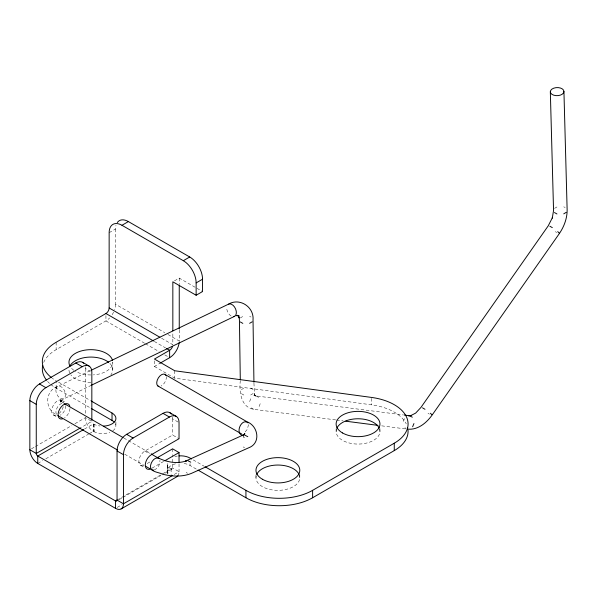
<?xml version="1.0" encoding="UTF-8"?>
<svg xmlns="http://www.w3.org/2000/svg" width="597" height="597" viewBox="0 0 597 597"><rect width="100%" height="100%" fill="white"/><g stroke="black" fill="none" stroke-linecap="round" stroke-linejoin="round"><path stroke-width="0.45" stroke-dasharray="2.98 2.24" d="M248.516 424.609L247.322 429.318L244.569 432.646M249.643 401.557L250.837 398.498M260.232 403.714L258.934 406.915M403.348 421.392L404.55 418.34M240.337 317.962L242.666 316.537M241.382 389.64L243.71 388.214M253.165 393.52L250.673 395.005M554.553 208.39L556.949 206.958M109.147 232.688L115.557 228.987A18.134 10.47 60 0 1 115.997 225.405M174.443 280.874L179.249 278.098L196.122 287.836M43.685 362.431A47.156 27.223 0 0 1 56.14 349.67L105.938 320.917A13.604 7.851 -60 0 0 109.617 317.947M154.459 360.894L154.459 366.454L160.048 363.222M31.462 448.817L34.686 446.952M35.484 446.489L71.73 425.564M74.953 423.706L85.423 417.661L91.834 421.363L81.364 427.407M84.468 429.071L93.326 423.952L93.998 424.303A13.298 7.679 0 0 0 100.042 425.997M37.76 463.444L42.588 460.653M45.812 458.794L88.498 434.146M89.304 433.683L93.326 431.355L93.998 431.713A13.298 7.679 0 0 0 109.803 432.332M143.287 465.548A8.462 4.888 -60 0 1 138.907 460.503A8.462 4.888 -60 0 1 144.84 451.071L172.623 435.026L179.033 438.728M147.22 463.518L150.392 461.682M152.041 468.138L163.951 461.257M117.049 500.092L172.623 468.003L179.033 471.705A11.186 6.455 60 0 1 177.973 475.66M119.034 499.667L122.251 497.801M123.057 497.338L160.914 475.488M164.936 473.16L172.182 468.973M117.169 507.428L121.997 504.637M174.205 474.496L179.033 471.705L179.033 463.496M154.287 469.981C157.884 468.384 160.377 464.22 159.936 460.302M90.222 370.722L57.558 386.438C44.477 391.102 44.559 409.788 57.066 415.131M91.438 385.214L60.969 400.333L61.991 399.475L60.319 401.527L61.073 400.266L60.536 402.438L60.737 399.46L61.297 401.684L60.737 400.356L62.416 402.579L61.566 401.624L63.692 403.191M253.949 383.132L254.523 394.871L254.262 393.639L255.404 396.147L254.658 394.96L256.374 396.609L253.889 395.169L256.113 395.938L403.378 414.952M240.307 380.476C239.121 391.08 240.584 407.191 253.755 409.326L335.671 419.9M336.589 420.019L343.036 420.855M381.692 425.84L405.624 428.93M154.459 366.454L174.764 378.17L371.692 404.856A47.156 27.223 0 0 1 406.273 423.9M256.113 395.938L258.605 397.378M253.755 409.326L251.262 407.893M563.747 206.838L565.158 207.457M249.628 316.41L251.038 317.037M250.673 388.087L253.158 389.528M243.875 395.065L241.382 393.632M196.92 288.299L202.547 291.545M115.557 228.987L115.557 304.261L164.735 332.648M167.958 334.514L179.249 341.029A13.604 7.851 -60 0 1 179.167 342.529M161.548 338.215L172.839 344.73L172.839 332.701M154.31 341.439L165.6 347.954M144.638 343.26L105.938 320.917L105.938 313.515M145.444 343.723L159.153 351.64M164.794 354.894L168.018 356.76M85.274 366.7A13.604 7.851 -60 0 1 85.423 368.55L90.229 371.327M172.481 417.049A13.604 7.851 -60 0 1 172.623 418.893L179.033 422.594M58.536 382.147L90.475 400.587M193.234 459.914L204.413 466.369M50.849 384.528A47.156 27.223 0 0 0 56.14 388.169L90.475 407.99M184.145 463.496A13.298 7.679 0 0 1 190.04 465.473L196.428 469.167M61.864 400.303L65.073 402.154M123.87 438.041L150.392 453.347M144.84 451.071L149.646 453.847M167.264 473.593L167.339 463.332A13.298 7.679 0 0 0 167.712 465.309A2.269 1.306 0 0 0 167.921 467.018L171.13 468.869A2.119 1.224 60 0 0 172.623 468.003L172.623 455.235M124.683 454.183L144.011 465.339M53.402 414.967L56.611 416.818M140.608 465.309L143.81 467.16M555.337 231.666L556.673 232.479M428.012 413.296L429.355 414.109M243.233 446.899L244.554 447.78M186.174 472.391L187.503 473.272M404.975 427.728L406.132 428.661M243.375 435.817L244.113 437.75L243.673 436.235M379.953 428.646L379.953 431.422M371.692 398.378L371.692 404.856M336.126 428.646L336.126 431.422M299.798 474.913L299.798 477.69M255.971 474.913L255.971 477.69M190.04 463.623L190.04 465.473M179.249 278.098L179.249 284.575M179.249 329.925L179.249 341.029M174.764 370.767L174.764 378.17M172.623 418.893L172.623 435.026M172.623 448.847L172.623 454.324M171.13 468.869L171.13 474.421M167.921 467.018L167.921 473.496M167.712 465.309L167.712 472.712A2.269 1.306 0 0 0 167.361 473.899M115.922 422.012L115.922 425.713M112.788 369.722L112.788 362.319A21.917 12.649 0 0 1 93.319 374.886M93.998 424.303L93.998 431.713M93.968 424.325L93.968 431.728M85.423 368.55L85.423 413.952M56.14 342.268L56.14 349.67M56.14 388.169L56.14 380.767A47.156 27.223 0 0 1 52.252 378.222M231.129 316.014A6.798 4.239 64.3 0 1 226.718 307.477M65.469 405.706A6.798 3.925 -60 0 1 60.334 415.191M56.387 414.303A6.798 3.925 -60 0 1 57.625 406.982A6.798 3.925 -60 0 1 63.476 403.281M166.257 376.543A6.798 3.925 -60 0 1 161.123 386.028M109.848 363.394A21.917 12.649 0 0 1 110.885 374.871M90.871 382.371A21.917 12.649 0 0 1 70.849 374.871M69.7 372.998A21.917 12.649 0 0 1 68.954 369.722M115.557 304.261A13.604 7.851 -60 0 1 114.564 309.746M113.572 312.164A13.604 7.851 -60 0 1 111.281 315.962M49.558 383.401A47.156 27.223 0 0 1 47.588 381.416M115.422 423.78A13.298 7.679 0 0 1 112.4 431.079M299.052 474.421A21.917 12.649 0 0 1 277.889 490.346A21.917 12.649 0 0 1 256.717 474.421M379.528 428.944A21.917 12.649 0 0 1 357.319 444.064A21.917 12.649 0 0 1 336.872 428.146M167.712 472.712A13.298 7.679 0 0 1 177.324 463.473M85.423 417.661A11.186 6.455 60 0 0 93.326 431.355L93.326 423.952A2.119 1.224 60 0 1 91.886 421.84M90.871 374.968A21.917 12.649 0 0 1 75.379 371.259M73.841 370.282A21.917 12.649 0 0 1 70.849 367.461M174.891 456.578A13.298 7.679 0 0 1 177.324 456.063M56.088 415.206A8.462 4.888 -60 0 1 53.402 405.191A8.462 4.888 -60 0 1 63.416 402.505M63.26 406.751A8.462 4.888 -60 0 1 59.185 413.415M70.006 408.497A8.462 4.888 -60 0 1 64.566 417.922M55.872 389.707A6.798 4.239 64.3 0 0 62.737 398.863A6.798 4.239 64.3 0 0 63.431 388.878A6.798 4.239 64.3 0 0 55.872 389.707"/><path stroke-width="0.9" d="M413.937 423.557L412.639 426.758M243.927 434.892L244.815 433.586L243.583 435.213L244.755 434.303L185.421 461.197L186.66 460.787C174.637 465.1 161.309 460.794 151.198 453.817M566.24 212.323L563.755 213.845M252.121 321.843L249.628 323.328M51.536 377.677A47.156 27.223 0 0 1 56.14 342.268L105.938 313.515A4.537 2.619 -60 0 0 109.147 307.962L109.147 232.688A18.134 10.47 60 0 1 121.967 225.285L128.377 221.577L189.719 256.994A18.134 10.47 60 0 1 202.547 279.209L202.547 291.545L196.137 295.246L172.839 281.799L172.839 330.85M121.967 225.285L183.309 260.695L189.719 256.994M196.137 295.246L196.137 282.911L202.547 279.209M172.593 475.428L123.467 503.793A11.186 6.455 60 0 1 115.557 508.36L37.76 463.444A11.186 6.455 60 0 1 29.85 449.742L29.85 400.632A13.604 7.851 -60 0 1 39.469 383.968L75.804 362.991A13.604 7.851 -60 0 1 83.684 363.185M37.76 463.444L37.76 456.033A2.119 1.224 60 0 1 36.26 453.444L36.26 404.333A13.604 7.851 -60 0 1 45.879 387.677L82.214 366.692A13.604 7.851 -60 0 1 91.834 372.252L91.834 420.437M160.048 363.222L169.63 357.693A13.604 7.851 -60 0 0 179.167 342.529M80.558 427.87L36.26 453.444L29.85 449.742M83.662 429.534L37.76 456.033L115.557 500.95L117.169 500.025M115.557 508.36L115.557 500.95A2.119 1.224 60 0 0 117.049 500.092L117.049 450.974A13.604 7.851 -60 0 1 126.668 434.317L163.003 413.34A13.604 7.851 -60 0 1 171.332 414.087M117.049 500.092L123.467 503.793L123.467 454.675A13.604 7.851 -60 0 1 133.086 438.019L169.421 417.042A13.604 7.851 -60 0 1 179.033 422.594L179.033 438.728L151.25 454.772A8.462 4.888 -60 0 0 145.317 464.205A8.462 4.888 -60 0 0 149.698 469.249M157.541 457.556L172.623 448.847L179.033 452.548L179.033 462.585M164.75 460.802L179.033 452.548M121.146 508.913L176.719 476.831A11.186 6.455 60 0 0 177.973 475.66M205.211 466.832L245.934 490.338A47.156 27.223 0 0 0 312.619 490.338L394.266 443.205A47.156 27.223 0 0 0 406.273 416.497A47.156 27.223 0 0 0 371.692 397.453L174.764 370.767L154.459 359.043L169.63 350.282A4.537 2.619 -60 0 0 172.518 346.521M198.025 470.085L245.934 497.749A47.156 27.223 0 0 0 312.619 497.749L394.266 450.608A47.156 27.223 0 0 0 407.706 427.952M91.057 370.319L228.412 304.216C239.606 297.403 254.158 306.933 253.031 319.835L253.934 382.207M91.438 385.214L234.651 316.291M410.46 415.758L415.631 413.117L420.915 407.467L548.24 225.83L552.412 217.629L552.285 218.084L553.553 210.525L550.33 91.751M237.673 315.276L236.427 315.679L239.039 315.626L237.621 315.574M153.63 470.1L152.056 469.988L145.616 466.264M410.96 415.609L408.415 415.728L409.826 415.781L412.311 417.221M408.878 429.221C418.587 429.601 426.706 422.572 432.094 415.102L559.411 233.472C564.046 226.636 567.098 218.606 567.15 210.286L563.934 91.513A6.798 4.045 -1.6 0 0 553.732 88.184A6.798 4.045 -1.6 0 0 553.732 95.192A6.798 4.045 -1.6 0 0 563.934 91.513M404.303 415.072L409.826 415.781M345.797 421.206L378.013 425.37M241.576 433.929L157.854 385.968M245.076 435.317L247.8 436.668M188.025 460.809L190.741 462.16M556.949 213.965L554.464 212.532M242.83 323.395L240.337 321.955M549.83 226.203L552.315 227.636M422.512 407.833L424.997 409.273M109.147 307.962L159.936 337.283M105.938 313.515L153.504 340.977M166.406 348.424L169.63 350.282L169.63 357.693M165.19 374.558L246.904 421.721C258.3 425.922 261.232 443.302 248.553 447.862L191.495 473.354C182.309 477.122 172.003 476.54 162.541 474.182C158.795 472.13 151.302 472.309 150.444 467.1C150.272 462.824 154.608 455.899 159.25 458.608M82.602 362.319L89.013 366.021M169.809 412.669L176.219 416.37M75.804 362.991L82.214 366.692M163.003 413.34L169.421 417.042M91.274 401.05L112.027 413.034A13.298 7.679 0 0 1 115.057 421.191A13.298 7.679 0 0 1 103.423 426.124M191.637 458.996L190.04 458.071A13.298 7.679 0 0 0 179.018 455.884M91.274 408.452L112.027 420.437A13.298 7.679 0 0 1 114.102 421.982M39.469 383.968L45.879 387.677M126.668 434.317L133.086 438.019M64.401 403.714L123.072 437.579M57.872 415.594L117.445 449.996M29.85 400.632L36.26 404.333M117.049 450.974L123.467 454.675M242.404 434.997L243.442 435.765C234.091 434.026 241.651 417.482 248.031 422.885M557.732 231.599L559.21 233.061M430.415 413.236L431.892 414.699M237.815 315.514L239.255 317.91L239.001 316.686L239.427 319.97L240.292 379.543M394.266 443.205L394.266 450.608M312.619 490.338L312.619 497.749M245.934 490.338L245.934 497.749M179.249 285.5L179.249 328.999M112.027 413.034L112.027 420.437M228.412 304.216A6.798 4.239 64.3 0 1 235.591 308.947A6.798 4.239 64.3 0 1 233.591 316.634M158.78 386.408A6.798 3.925 -60 0 1 158.414 377.819A6.798 3.925 -60 0 1 165.869 375.386M69.7 366.446A21.917 12.649 0 0 1 86.878 357.282A21.917 12.649 0 0 1 108.602 362.282M46.439 380.035A47.156 27.223 0 0 1 42.626 365.871M336.872 428.146A21.917 12.649 0 0 1 358.036 418.766A21.917 12.649 0 0 1 379.207 428.146M256.717 474.421A21.917 12.649 0 0 1 277.889 465.041A21.917 12.649 0 0 1 299.052 474.421M69.7 365.588A21.917 12.649 0 0 1 86.595 349.909A21.917 12.649 0 0 1 112.594 360.663M62.498 418.907A8.462 4.888 -60 0 1 59.812 408.893A8.462 4.888 -60 0 1 69.827 406.214M117.273 222.569A18.134 10.47 60 0 1 128.377 221.577M183.309 260.695A18.134 10.47 60 0 1 196.137 282.911M342.544 432.959A21.917 12.649 0 0 0 379.207 427.288A21.917 12.649 0 0 0 352.364 411.796A21.917 12.649 0 0 0 342.544 432.959M262.389 479.234A21.917 12.649 0 0 0 299.052 473.563A21.917 12.649 0 0 0 272.217 458.071A21.917 12.649 0 0 0 262.389 479.234"/></g></svg>
